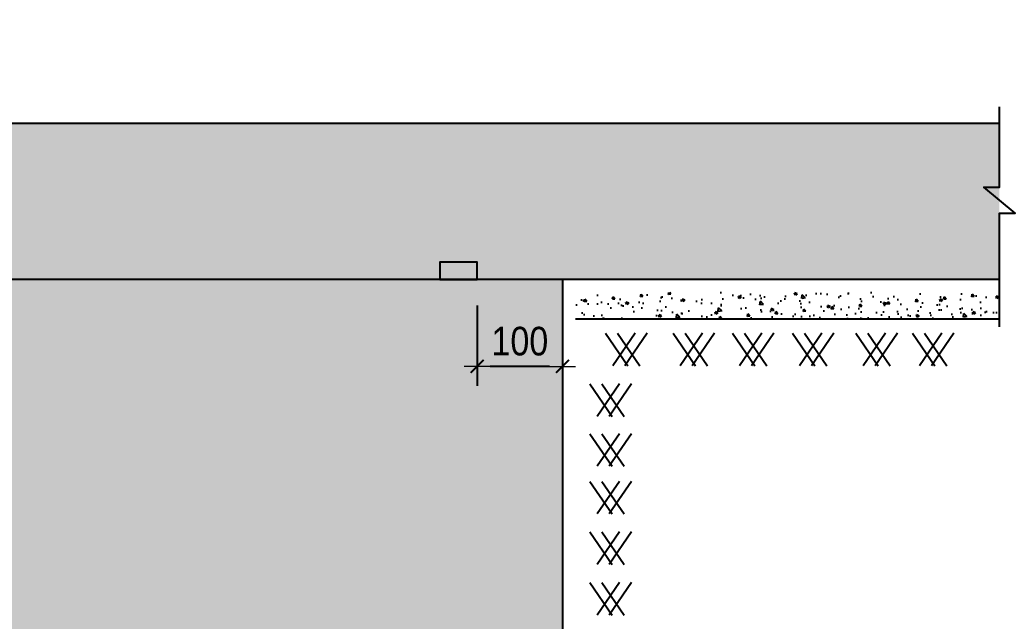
# Model space of a CAD drawing. Header units: millimetres. Extents: x 408913 to 1237273, y -191467 to -86666.
# Drawn here: x 890463 to 898097, y -138933 to -134322 of the extents above; entities that cross this region are included whole.
import ezdxf

# ---------------------------------------------------------------- set-up
doc = ezdxf.new("R2010")
doc.units = ezdxf.units.MM
doc.header["$LTSCALE"] = 35
doc.header["$PDMODE"] = 3
for name, color, linetype in [('ccu11-Cotthep', 8, 'Continuous'), ('ccu11-Dim', 8, 'Continuous'), ('ccu11-Hatch', 251, 'Continuous'), ('ccu11-Manh', 8, 'Continuous'), ('ccu11-Thay', 7, 'Continuous'), ('DIM', 1, 'Continuous')]:
    doc.layers.add(name, color=color, linetype=linetype)
doc.layers.add('NDC_S_DIM', color=1, linetype='Continuous', lineweight=9)
doc.layers.add('NDC_S_HATCH MATERIAL', color=8, linetype='Continuous', lineweight=13)
doc.styles.add('NDC_ARIAL', font='arial.ttf', dxfattribs={"width": 0.85})
doc.linetypes.add('ZIGZAG', pattern='A,0.00254,-5.08,[131,ltypeshp.shx,S=5.08,R=0,X=-5.08,Y=0],-10.16,[131,ltypeshp.shx,S=5.08,R=180,X=5.08,Y=0],-5.08', length=20.32254)
doc.dimstyles.new('NDC_1-100', dxfattribs={"dimscale": 100, "dimtxt": 2.2, "dimasz": 1, "dimexe": 1.5, "dimexo": 2, "dimgap": 0.8, "dimtad": 1, "dimdec": 0, "dimdsep": 46, "dimtxsty": 'NDC_ARIAL', "dimblk": 'DIMMARK', "dimcen": 49999.938995, "dimdle": 1.5, "dimclrd": 1, "dimclre": 1, "dimclrt": 3, "dimadec": 0, "dimazin": 0, "dimtfac": 1, "dimtdec": 0, "dimtix": 1, "dimtmove": 2, "dimatfit": 3, "dimfxl": 1, "dimarcsym": 0})

# ---------------------------------------------------------------- blocks, each defined once
blk = doc.blocks.new('DIMMARK')
at = {"layer": 'NDC_S_DIM', "color": 1}
blk.add_line((-1.5, 0), (1, 0), dxfattribs=at)
at = {"layer": 'NDC_S_DIM', "color": 2, "const_width": 0.15}
blk.add_lwpolyline([(-0.5, -0.5), (0.5, 0.5)], dxfattribs=at)
blk = doc.blocks.new('*D622')
at = {"layer": 'DEFPOINTS', "color": 0, "ltscale": 30, "transparency": 16777216}
for p in [(893970.8, -136313.7), (894625.3, -136313.7), (893970.8, -136979.6)]:
    blk.add_point(p, dxfattribs=at)
at = {"layer": 'DIM', "color": 1, "lineweight": -2, "ltscale": 30, "transparency": 16777216}
for p, q in [((893970.8, -136513.7), (893970.8, -137129.6)), ((894625.3, -136513.7), (894625.3, -137129.6)), ((894525.3, -136979.6), (894070.8, -136979.6))]:
    blk.add_line(p, q, dxfattribs=at)
at = {"layer": 'DIM', "color": 1, "lineweight": -2, "ltscale": 30, "transparency": 16777216, "xscale": 100, "yscale": 100, "zscale": 100, "rotation": 180}
blk.add_blockref('DIMMARK', (893970.8, -136979.6), dxfattribs=at)
at = {"layer": 'DIM', "color": 1, "lineweight": -2, "ltscale": 30, "transparency": 16777216, "xscale": 100, "yscale": 100, "zscale": 100}
blk.add_blockref('DIMMARK', (894625.3, -136979.6), dxfattribs=at)
at = {"layer": 'DIM', "color": 3, "ltscale": 30, "transparency": 16777216, "insert": (894298, -136787.3), "char_height": 220, "attachment_point": 5, "style": 'NDC_ARIAL'}
blk.add_mtext('100', dxfattribs=at)
blk = doc.blocks.new('dat lap')
at = {"layer": 'ccu11-Dim', "color": 0, "ltscale": 0.3}
for p, q in [((-56.9, 35), (4.3, -54.1)), ((24, 35), (-37.2, -54.1)), ((-24, 35), (37.2, -54.1)), ((56.9, 35), (-4.3, -54.1))]:
    blk.add_line(p, q, dxfattribs=at)

msp = doc.modelspace()

# ---------------------------------------------------------------- hatches: boundary and pattern name
at = {"layer": 'ccu11-Cotthep', "ltscale": 0.3}
h = msp.add_hatch(color=6, dxfattribs=at)
h.dxf.hatch_style = 1
h.paths.add_polyline_path([(893683.1, -136313.7), (893970.8, -136313.7), (893970.8, -136179.5), (893683.1, -136179.5)])
at = {"layer": 'ccu11-Hatch'}
h = msp.add_hatch(dxfattribs=at)
h.set_pattern_fill('AR-CONC', color=256, scale=30, style=0)
h.set_pattern_definition([(130, (895846, -136613.73), (-215.178, -18.826), [22.5, -247.5]), (185, (895846, -136613.73), (41.625, 225.658), [18, -198]), (79.549, (895828.06, -136615.3), (-173.553, 206.832), [19.122, -210.343]), (133.816, (895846, -136553.73), (-320.172, -49.656), [33.75, -371.25]), (83.364, (895819.3, -136557.86), (-280.4, 292.235), [28.683, -315.514]), (188.816, (895846, -136553.73), (-280.4, 292.236), [27, -297]), (159, (895816, -136568.73), (-179.072, -120.786), [22.5, -247.5]), (214, (895816, -136568.73), (-72.995, 217.545), [18, -198]), (108.549, (895801.07, -136578.8), (-252.067, 96.76), [19.122, -210.343]), (142.5, (895845.99, -136613.725), (-3.648, 99.8682), [0, -195.6, 0, -201, 0, -198.75]), (172.5, (895845.99, -136613.73), (-78.921, 118.3235), [0, -114.6, 0, -191.1, 0, -75.75]), (212.5, (895912.89, -136613.725), (-160.1467, -6.7665), [0, -75, 0, -234, 0, -310.5]), (222.5, (895942.9, -136613.73), (-174.956, 30.0315), [0, -97.5, 0, -155.4, 0, -220.5])])
h.paths.add_polyline_path([(897977.1, -136613.7), (897977.1, -136413.7), (894725.3, -136413.7), (894725.3, -136613.7)])
at = {"layer": 'NDC_S_HATCH MATERIAL', "ltscale": 30}
h = msp.add_hatch(dxfattribs=at)
h.set_pattern_fill('BT-01', color=256, scale=50, pattern_type=2)
h.set_pattern_definition([(50, (665128.56, -177086.6), (358.6301, -31.37607), [37.5, -412.5]), (355, (665128.56, -177086.6), (-69.37567, 376.09607), [30, -330]), (100.4514, (665158.44, -177089.2), (289.2547, 344.71977), [31.8701, -350.57106]), (46.1842, (665128.56, -176986.6), (533.6205, -82.7595), [56.25, -618.75]), (96.6356, (665173, -176993.5), (467.3314, 487.0589), [47.8051, -525.8565]), (351.1842, (665128.56, -176986.6), (467.331, 487.0593), [45, -495]), (21, (665178.56, -177011.6), (298.45353, -201.30945), [37.5, -412.5]), (326, (665178.56, -177011.6), (121.65767, 362.575), [30, -330]), (71.4514, (665203.43, -177028.37), (420.1113, 161.26525), [31.8701, -350.57106]), (37.5, (665128.56, -177086.6), (6.07993, 166.44693), [0, -326, 0, -335, 0, -331.25]), (7.5, (665128.56, -177086.6), (131.53477, 197.20586), [0, -191, 0, -318.5, 0, -126.25]), (327.5, (665017.06, -177086.6), (266.91122, -11.277436), [0, -125, 0, -390, 0, -517.5]), (317.5, (664967.06, -177086.6), (291.59308, 50.0525), [0, -162.5, 0, -259, 0, -367.5]), (45, (665128.56, -177086.6), (-150.2602, 150.2602), []), (45, (665128.56, -177025.35), (-150.2602, 150.2602), [])])
h.paths.add_polyline_path([(875225.9, -142113.7), (876226.3, -142113.7), (876226.1, -141586.4), (879226.1, -141586.5), (879226.1, -142113.7), (890226.1, -142113.7), (890226.1, -141586.5), (893226.1, -141586.5), (893232.2, -142113.7), (894619.3, -142113.7), (894625.3, -136313.7), (897977.1, -136313.7), (897977.1, -135113.7), (889926.1, -135113.7), (889926.1, -134322.1), (889326.1, -134322.1), (889326.1, -139113.7), (880126.1, -139113.7), (880126.1, -135113.7), (880126.1, -134322.1), (879526.1, -134322.1), (879526.1, -135113.7), (872232.9, -135103.9), (872232.9, -136303.9), (875226.1, -136313.7)])

# ---------------------------------------------------------------- linework, layer by layer
at = {"color": 1, "linetype": 'ZIGZAG', "ltscale": 0.0005}
msp.add_lwpolyline([(894625.3, -136313.7), (889326.1, -136313.7)], dxfattribs=at)
at = {"layer": 'ccu11-Cotthep', "color": 0, "ltscale": 0.3}
msp.add_lwpolyline([(893683.1, -136313.7), (893970.8, -136313.7), (893970.8, -136179.5), (893683.1, -136179.5)], close=True, dxfattribs=at)
at = {"layer": 'ccu11-Manh'}
msp.add_lwpolyline([(897977.1, -136676.3), (897977.1, -135803.9), (898097.1, -135803.9), (897857.1, -135603.9), (897977.1, -135603.9), (897977.1, -134989.1)], dxfattribs=at)
at = {"layer": 'ccu11-Thay', "color": 3}
for p, q in [((889926.1, -135113.7), (894625.3, -135113.7)), ((894625.3, -135113.7), (897977.1, -135113.7))]:
    msp.add_line(p, q, dxfattribs=at)
at = {"layer": 'ccu11-Thay'}
msp.add_line((894725.3, -136613.7), (897977.1, -136613.7), dxfattribs=at)
at = {"layer": 'ccu11-Thay', "color": 3}
msp.add_lwpolyline([(897977.1, -136313.7), (894625.3, -136313.7), (894625.3, -142113.7), (893226.1, -142113.7)], dxfattribs=at)

# ---------------------------------------------------------------- block references
at = {"layer": 'ccu11-Dim', "color": 0, "xscale": 2.8, "yscale": 2.8, "zscale": 2.8}
for p in [(895114.8, -136823.8), (895632.4, -136823.8), (896087.3, -136823.8), (896547.7, -136823.8), (897035.1, -136823.8), (897468.4, -136823.8), (894994.6, -137211.6), (894994.6, -137593.9), (894994.6, -137959.8), (894994.6, -138347.5), (894994.6, -138735.3)]:
    msp.add_blockref('dat lap', p, dxfattribs=at)

# ---------------------------------------------------------------- dimensions: what is measured, and where the dimension line sits
at = {"layer": 'DIM', "ltscale": 30}
dim = msp.add_linear_dim(base=(893970.8, -136979.6), p1=(894625.3, -136313.7), p2=(893970.8, -136313.7), text='100', dimstyle='NDC_1-100', dxfattribs=at)
dim.commit()
dim.dimension.update_dxf_attribs({"geometry": '*D622', "text_midpoint": (894298, -136787.3)})

doc.saveas('drawing.dxf')
